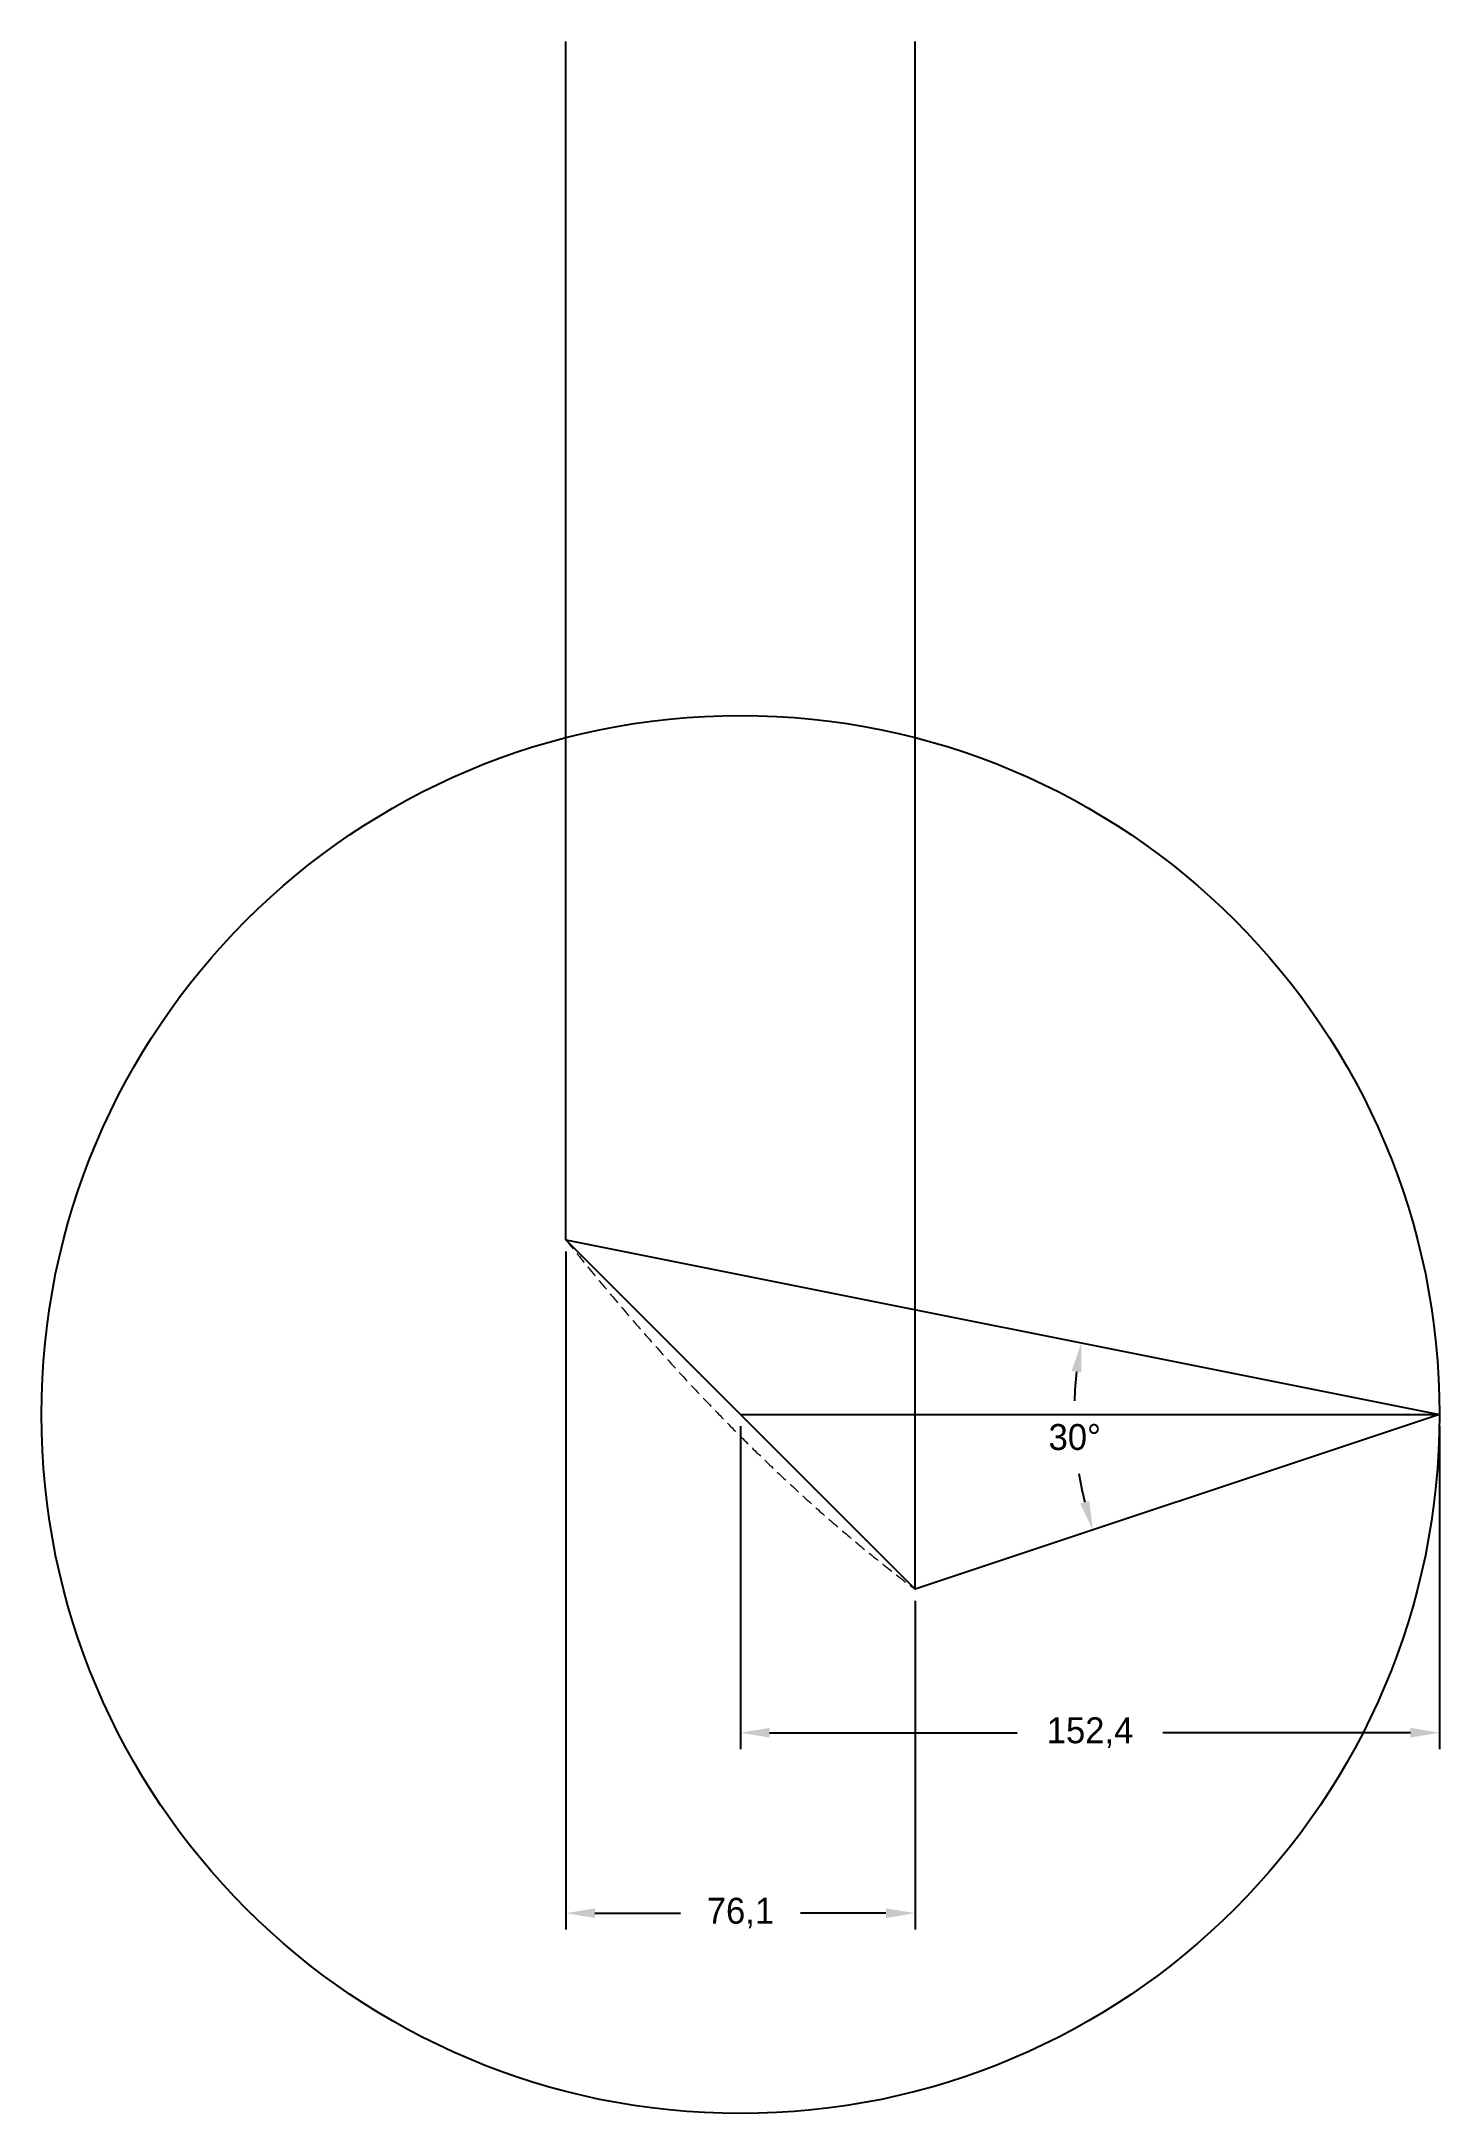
# Model space of a CAD drawing. Header units: millimetres. Extents: x 2 to 154, y 101 to 326.
import ezdxf

# ---------------------------------------------------------------- set-up
doc = ezdxf.new("R2010")
doc.units = ezdxf.units.MM
doc.header["$PDSIZE"] = -1
doc.linetypes.add('HIDDEN', pattern=[1.905, 1.27, -0.635])
doc.dimstyles.new('ISO-25', dxfattribs={"dimtxt": 2.5, "dimasz": 2.5, "dimexe": 1.25, "dimexo": 0.625, "dimtad": 1, "dimtxsty": 'Standard', "dimcen": 2.5, "dimadec": 0, "dimazin": 0, "dimtfac": 1, "dimtmove": 0, "dimatfit": 3, "dimfxl": 1, "dimarcsym": 0})

# ---------------------------------------------------------------- blocks, each defined once
blk = doc.blocks.new('*D27')
at = {"color": 0, "lineweight": -2}
for p, q in [((77.81, 175.55), (77.81, 140.36)), ((154.01, 175.55), (154.01, 140.36)), ((80.98, 142.14), (107.96, 142.14)), ((150.83, 142.14), (123.86, 142.14))]:
    blk.add_line(p, q, dxfattribs=at)
at = {"color": 0}
for points in [[(80.98, 142.67), (80.98, 141.61), (77.81, 142.14)], [(150.83, 142.67), (150.83, 141.61), (154.01, 142.14)]]:
    blk.add_solid(points, dxfattribs=at)
at = {"layer": 'Defpoints', "color": 0}
for p in [(77.81, 176.82), (154.01, 176.82), (154.01, 142.14)]:
    blk.add_point(p, dxfattribs=at)
at = {"color": 0, "insert": (115.91, 142.14), "char_height": 2.822, "attachment_point": 5}
blk.add_mtext('152,4', dxfattribs=at)
blk = doc.blocks.new('*D28')
at = {"color": 0, "lineweight": -2}
for start, end in [(173.2627, 177.8742), (189.2794, 193.8555)]:
    blk.add_arc((154.01, 176.82), 39.84, start, end, dxfattribs=at)
at = {"color": 0}
for points in [[(113.92, 181.58), (114.96, 181.41), (114.94, 184.63)], [(115.83, 167.43), (114.82, 167.13), (116.21, 164.23)]]:
    blk.add_solid(points, dxfattribs=at)
at = {"layer": 'Defpoints', "color": 0}
for p in [(58.77, 195.86), (114.18, 177.79), (154.01, 176.82), (154.01, 176.82), (96.85, 157.78)]:
    blk.add_point(p, dxfattribs=at)
at = {"color": 0, "insert": (114.24, 174.35), "char_height": 2.822, "attachment_point": 5}
blk.add_mtext('30°', dxfattribs=at)
blk = doc.blocks.new('*D30')
at = {"color": 0, "lineweight": -2}
for p, q in [((58.77, 194.59), (58.77, 120.69)), ((96.83, 156.52), (96.83, 120.69)), ((61.94, 122.47), (71.26, 122.47)), ((93.66, 122.47), (84.34, 122.47))]:
    blk.add_line(p, q, dxfattribs=at)
at = {"color": 0}
for points in [[(61.94, 122.99), (61.94, 121.94), (58.77, 122.47)], [(93.66, 122.99), (93.66, 121.94), (96.83, 122.47)]]:
    blk.add_solid(points, dxfattribs=at)
at = {"layer": 'Defpoints', "color": 0}
for p in [(58.77, 195.86), (96.83, 157.79), (96.83, 122.47)]:
    blk.add_point(p, dxfattribs=at)
at = {"color": 0, "insert": (77.8, 122.47), "char_height": 2.822, "attachment_point": 5}
blk.add_mtext('76,1', dxfattribs=at)

msp = doc.modelspace()

# ---------------------------------------------------------------- linework, layer by layer
for p, q in [((58.757, 195.875), (58.768, 326.498)), ((96.835, 157.794), (96.835, 326.498)), ((58.766, 195.863), (96.847, 157.782)), ((58.768, 195.861), (154.006, 176.823)), ((77.806, 176.823), (154.006, 176.823)), ((154.006, 176.823), (96.849, 157.784))]:
    msp.add_line(p, q)
msp.add_circle((77.806, 176.823), 76.2)
at = {"color": 7, "linetype": 'Continuous', "lineweight": 0}
msp.add_open_spline([(58.755, 195.874), (58.763, 195.866), (58.779, 195.85), (58.886, 195.743), (59.01, 195.619), (59.164, 195.466), (59.403, 195.227), (59.759, 194.87), (60.177, 194.452), (60.66, 193.969), (61.144, 193.485), (61.604, 193.025), (62.025, 192.604), (62.466, 192.163), (62.93, 191.699), (63.414, 191.215), (63.919, 190.711), (64.438, 190.191), (65.034, 189.596), (65.707, 188.922), (66.464, 188.165), (67.24, 187.389), (68.039, 186.59), (68.858, 185.771), (69.696, 184.933), (70.546, 184.083), (71.47, 183.159), (72.467, 182.162), (73.538, 181.091), (74.62, 180.009), (75.718, 178.912), (76.827, 177.803), (77.948, 176.681), (79.071, 175.558), (80.184, 174.446), (81.28, 173.349), (82.361, 172.268), (83.437, 171.192), (84.514, 170.115), (85.587, 169.042), (86.656, 167.973), (87.709, 166.92), (88.599, 166.03), (89.329, 165.3), (89.909, 164.72), (90.479, 164.15), (91.04, 163.589), (91.589, 163.04), (92.127, 162.502), (92.649, 161.98), (93.237, 161.393), (93.875, 160.755), (94.429, 160.2), (94.843, 159.786), (95.139, 159.49), (95.417, 159.213), (95.725, 158.904), (96.044, 158.585), (96.351, 158.279), (96.592, 158.037), (96.757, 157.872), (96.846, 157.783), (96.847, 157.782), (96.847, 157.782)], degree=3, knots=[0, 0, 0, 0, 0.0171456, 0.0344387, 0.0433145, 0.0521904, 0.0700866, 0.0872284, 0.1044826, 0.1220572, 0.1397286, 0.1517968, 0.1638653, 0.1760275, 0.18819, 0.2006095, 0.2130293, 0.2255218, 0.2380146, 0.25477, 0.2715258, 0.2884097, 0.3052939, 0.322532, 0.3397704, 0.3571111, 0.374452, 0.3955744, 0.4166971, 0.4379723, 0.4592476, 0.4809835, 0.5027195, 0.5246079, 0.5464962, 0.5676953, 0.5888942, 0.610246, 0.6315975, 0.6534829, 0.6753678, 0.6974691, 0.7195694, 0.7324661, 0.7453626, 0.7583204, 0.771278, 0.7844528, 0.7976273, 0.8108917, 0.8241557, 0.8441388, 0.8642291, 0.8744668, 0.8847042, 0.8950192, 0.905334, 0.9217599, 0.9382866, 0.9551546, 0.9721512, 0.9885811, 1, 1, 1, 1], dxfattribs=at)
at = {"color": 7, "linetype": 'HIDDEN', "lineweight": 0}
for points, knots in [([(96.847, 157.782), (96.85, 157.78), (96.859, 157.77), (96.797, 157.832), (96.662, 157.967), (96.456, 158.173), (96.196, 158.433), (95.876, 158.754), (95.541, 159.088), (95.216, 159.413), (94.919, 159.71), (94.602, 160.027), (94.263, 160.366), (93.904, 160.725), (93.526, 161.103), (93.132, 161.498), (92.678, 161.951), (92.161, 162.468), (91.577, 163.052), (90.972, 163.658), (90.343, 164.286), (89.695, 164.935), (89.026, 165.604), (88.342, 166.287), (87.574, 167.055), (86.72, 167.91), (85.774, 168.855), (84.813, 169.816), (83.832, 170.798), (82.833, 171.796), (81.818, 172.811), (80.795, 173.834), (79.77, 174.859), (78.747, 175.882), (77.726, 176.904), (76.702, 177.927), (75.672, 178.957), (74.639, 179.99), (73.603, 181.027), (72.57, 182.059), (71.608, 183.021), (70.718, 183.912), (69.897, 184.732), (69.084, 185.545), (68.277, 186.353), (67.477, 187.152), (66.685, 187.944), (65.909, 188.72), (65.229, 189.4), (64.642, 189.987), (64.142, 190.487), (63.654, 190.975), (63.176, 191.453), (62.711, 191.918), (62.26, 192.369), (61.826, 192.803), (61.341, 193.288), (60.823, 193.807), (60.381, 194.248), (60.059, 194.57), (59.832, 194.797), (59.624, 195.005), (59.384, 195.245), (59.137, 195.492), (58.957, 195.672), (58.854, 195.775), (58.798, 195.832), (58.762, 195.867), (58.758, 195.872), (58.755, 195.874)], [0, 0, 0, 0, 0.0051405, 0.0221123, 0.0392261, 0.0546901, 0.0702513, 0.0860974, 0.1020328, 0.1124866, 0.1229406, 0.1334756, 0.1440108, 0.1547718, 0.165533, 0.1763595, 0.1871861, 0.20151, 0.2158343, 0.2302691, 0.2447042, 0.2594411, 0.2741783, 0.2890008, 0.3038235, 0.3232321, 0.3426411, 0.3621954, 0.3817501, 0.4017211, 0.4216924, 0.4417909, 0.4618896, 0.4816998, 0.50151, 0.5214353, 0.5413606, 0.5616537, 0.5819466, 0.6023718, 0.6227967, 0.6394271, 0.6560572, 0.6727752, 0.689493, 0.706519, 0.7235446, 0.7406961, 0.757847, 0.769689, 0.7815309, 0.7934315, 0.805332, 0.8174418, 0.8295513, 0.8417477, 0.8539437, 0.872366, 0.890891, 0.9003356, 0.9097801, 0.9192963, 0.9288124, 0.9462324, 0.9637889, 0.9727993, 0.9818095, 0.9909048, 1, 1, 1, 1]), ([(58.757, 195.875), (59.635, 194.784), (61.427, 192.56), (64.178, 189.272), (66.978, 186.022), (69.779, 182.875), (72.527, 179.887), (75.223, 177.054), (77.863, 174.369), (80.504, 171.777), (83.145, 169.275), (85.796, 166.855), (88.458, 164.519), (91.131, 162.265), (93.808, 160.111), (95.71, 158.622), (96.733, 157.869), (96.849, 157.784)], [0, 0, 0, 0, 0.0777921, 0.1586656, 0.238086, 0.3160728, 0.3926466, 0.4635702, 0.5332761, 0.6017848, 0.6691175, 0.7352967, 0.8011454, 0.8658621, 0.9294738, 0.9920095, 1, 1, 1, 1])]:
    msp.add_open_spline(points, degree=3, knots=knots, dxfattribs=at)
at = {"color": 7, "linetype": 'Continuous', "lineweight": 0}
msp.add_point((154.005, 174.443), dxfattribs=at)

# ---------------------------------------------------------------- dimensions: what is measured, and where the dimension line sits
dim = msp.add_angular_dim_2l(base=(114.177, 177.793), line1=((154.006, 176.823), (96.849, 157.784)), line2=((58.768, 195.861), (154.006, 176.823)), dimstyle='ISO-25', override={"dimtxt": 2.822222, "dimasz": 3.175, "dimexe": 1.778, "dimexo": 1.27, "dimgap": 2.54, "dimtad": 0, "dimtih": 1, "dimtoh": 1, "dimdec": 1, "dimlfac": 2, "dimzin": 1, "dimtdec": 1, "dimtzin": 1})
dim.commit()
dim.dimension.update_dxf_attribs({"geometry": '*D28', "text_midpoint": (114.242, 174.35)})
for base, p1, p2, picture, middle in [((96.835, 122.465), (58.768, 195.861), (96.835, 157.794), '*D30', (77.802, 122.465)), ((154.006, 142.143), (77.806, 176.823), (154.006, 176.823), '*D27', (115.906, 142.143))]:
    dim = msp.add_linear_dim(base=base, p1=p1, p2=p2, dimstyle='ISO-25', override={"dimtxt": 2.822222, "dimasz": 3.175, "dimexe": 1.778, "dimexo": 1.27, "dimgap": 2.54, "dimtad": 0, "dimtih": 1, "dimtoh": 1, "dimdec": 1, "dimlfac": 2, "dimzin": 1, "dimtdec": 1, "dimtzin": 1})
    dim.commit()
    dim.dimension.update_dxf_attribs({"geometry": picture, "text_midpoint": middle})

doc.saveas('drawing.dxf')
